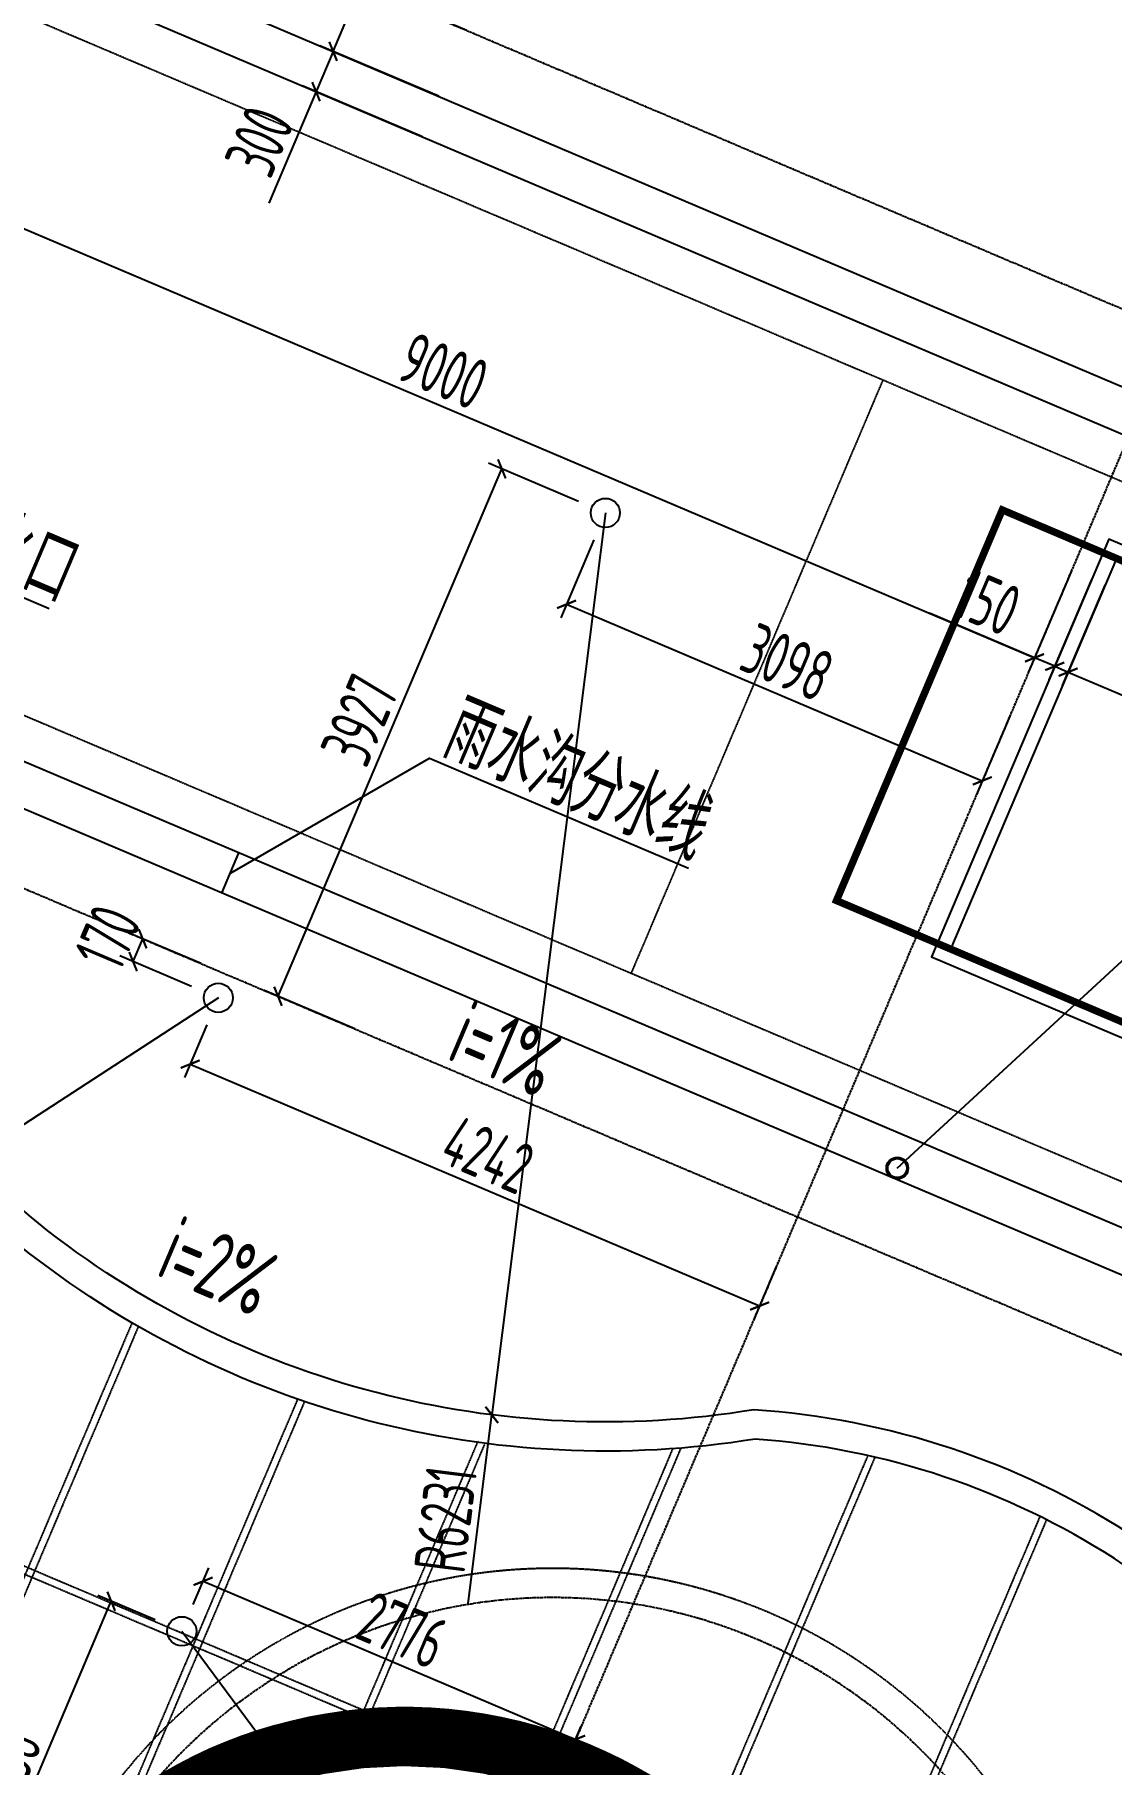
# Model space of a CAD drawing. Extents: x 11778731 to 12007717, y -6694179 to -6363962.
# Drawn here: x 11946519 to 11953905, y -6463721 to -6451864 of the extents above; entities that cross this region are included whole.
import ezdxf
from ezdxf.enums import TextEntityAlignment as Align

# ---------------------------------------------------------------- set-up
doc = ezdxf.new("R2010")
doc.units = 0
doc.header["$LTSCALE"] = 10
doc.header["$MEASUREMENT"] = 0
for name, pattern in [('A3-RG-axis-100$0$CENTER', [2, 1.25, -0.25, 0.25, -0.25]), ('A3-RI-3F$0$CENTER', [2, 1.25, -0.25, 0.25, -0.25]), ('A3-RI-3F$0$DASH', [0.35, 0.25, -0.1]), ('A3-RI-3F$0$DOTE', [2.42, 2, -0.2, 0.02, -0.2])]:
    doc.linetypes.add(name, pattern=pattern)
for name, color, linetype in [('A3-RB-3F-100$0$A-DIMS-100', 1, 'Continuous'), ('A3-RG-axis-100$0$A-GRID', 1, 'A3-RG-axis-100$0$CENTER'), ('A3-RI-3F$0$A-FLOR', 2, 'Continuous'), ('A3-RI-3F$0$A-GLAZ', 140, 'Continuous'), ('A3-RI-3F$0$A-GRID', 1, 'A3-RI-3F$0$CENTER'), ('A3-RI-3F$0$A-HATCH', 8, 'Continuous'), ('A3-RI-3F$0$A-HATH', 9, 'Continuous'), ('A3-RI-3F$0$A-ROOF-EDGE', 2, 'Continuous'), ('A3-RI-3F$0$A-WALL', 7, 'Continuous'), ('A3-RM-3F$0$0P-1', 191, 'Continuous'), ('A3-RM-3F$0$0P-FE-FH-V', 141, 'Continuous'), ('A3-SYMB-3F-100$0$A-SYMB', 4, 'Continuous'), ('A3-SYMB-3F-100$0$A-SYMB-AREA', 4, 'Continuous'), ('A3-SYMB-3F-100$0$A-SYMB-NAME', 4, 'Continuous'), ('A3-SYMB-3F-100$0$A-SYMB-NAME-E', 4, 'Continuous')]:
    doc.layers.add(name, color=color, linetype=linetype)
doc.styles.add('A3-RB-3F-100$0$XD2008', font='xd-hzs.shx', dxfattribs={"width": 0.7, "bigfont": 'xd-hztxt.shx'})
doc.styles.add('A3-SYMB-3F-100$0$ECADI', font='hzs.shx', dxfattribs={"width": 0.7, "bigfont": 'hztxt.shx'})
doc.dimstyles.new('A3-RB-3F-100$0$XD100', dxfattribs={"dimscale": 100, "dimtxt": 3.5, "dimasz": 1.5, "dimexe": 1, "dimexo": 2, "dimgap": 0.5, "dimtad": 1, "dimdec": 0, "dimdsep": 46, "dimtxsty": 'A3-RB-3F-100$0$XD2008', "dimcen": 2.5, "dimclrt": 4, "dimaunit": 1, "dimadec": 0, "dimazin": 0, "dimtfac": 1, "dimtdec": 0, "dimtix": 1, "dimtmove": 0, "dimatfit": 3, "dimfxl": 0, "dimtolj": 1, "dimtzin": 0, "dimarcsym": 0})
doc.dimstyles.new('A3-RB-3F-100$0$XD100$0', dxfattribs={"dimscale": 100, "dimtxt": 3.5, "dimasz": 1, "dimexe": 1, "dimexo": 2, "dimgap": 0.5, "dimtad": 1, "dimdec": 0, "dimdsep": 46, "dimtxsty": 'A3-RB-3F-100$0$XD2008', "dimblk1": 'A3-RB-3F-100$0$_ARCHTICK', "dimblk2": 'A3-RB-3F-100$0$_ARCHTICK', "dimsah": 1, "dimcen": 2.5, "dimclrt": 4, "dimaunit": 1, "dimadec": 0, "dimazin": 0, "dimtfac": 1, "dimtdec": 0, "dimtix": 1, "dimtmove": 0, "dimatfit": 3, "dimfxl": 0, "dimtolj": 1, "dimtzin": 0, "dimarcsym": 0})

# ---------------------------------------------------------------- blocks, each defined once
blk = doc.blocks.new('A3-RI-3F$0$TIANCHUANG2')
at = {"layer": 'A3-RI-3F$0$A-GLAZ', "linetype": 'A3-RI-3F$0$DASH'}
for p, q in [((11944618, -6466754), (11947188, -6460698)), ((11944664, -6466773), (11947234, -6460718)), ((11943682, -6461241), (11948666, -6463357)), ((11943702, -6461195), (11948769, -6463346)), ((11947191, -6463890), (11948326, -6461216)), ((11947237, -6463910), (11948372, -6461236)), ((11948781, -6463345), (11949561, -6461507)), ((11948837, -6463341), (11949607, -6461527)), ((11950076, -6463494), (11950898, -6461557)), ((11950122, -6463513), (11950954, -6461552)), ((11951170, -6464115), (11952236, -6461604)), ((11951216, -6464134), (11952285, -6461615)), ((11952230, -6464816), (11953416, -6462023)), ((11952276, -6464835), (11953462, -6462043))]:
    blk.add_line(p, q, dxfattribs=at)
blk = doc.blocks.new('A3-RI-3F')
at = {"layer": 'A3-RI-3F$0$A-FLOR', "linetype": 'A3-RI-3F$0$DASH', "const_width": 50}
blk.add_lwpolyline([(11977075, -6448936), (11977075, -6448936), (11971198, -6462780), (11953156, -6455122), (11952019, -6457800), (11961869, -6461981), (11950655, -6488400), (11923776, -6476990), (11934990, -6450572), (11944839, -6454753), (11945976, -6452074), (11937359, -6448416, 0.002105), (11935284, -6447090), (11932817, -6450984, 0.033355), (11899110, -6432654), (11899711, -6421202)], format="xyb", dxfattribs=at)
at = {"layer": 'A3-RI-3F$0$A-FLOR', "linetype": 'A3-RI-3F$0$DASH'}
blk.add_arc((11950072, -6466158), 3780, 294.9747, 148.7021, dxfattribs=at)
at = {"layer": 'A3-RI-3F$0$A-GRID', "linetype": 'A3-RI-3F$0$DOTE'}
blk.add_arc((11950072, -6466158), 3580, 294.9747, 139.0253, dxfattribs=at)
at = {"layer": 'A3-RI-3F$0$A-HATCH', "const_width": 400}
blk.add_lwpolyline([(11942926, -6469248, 0.267949), (11942958, -6469206, -0.014775), (11946708, -6464621, -1.230896), (11950410, -6469380, -0.080217), (11946126, -6470614, 0.014879), (11945635, -6470705, 0.072502)], format="xyb", close=True, dxfattribs=at)
at = {"layer": 'A3-RI-3F$0$A-HATH', "linetype": 'A3-RI-3F$0$DASH'}
blk.add_lwpolyline([(11904898, -6423676), (11904600, -6429360, -0.033317), (11938660, -6448425), (11946402, -6451711), (11970556, -6461964), (11976217, -6448626)], format="xyb", dxfattribs=at)
blk.add_lwpolyline([(11925756, -6476190), (11949855, -6486420), (11960084, -6462321), (11935985, -6452091)], close=True, dxfattribs=at)
blk.add_lwpolyline([(11950612, -6458300), (11952339, -6454232)], dxfattribs=at)
at = {"layer": 'A3-RI-3F$0$A-ROOF-EDGE'}
blk.add_line((11961869, -6461981), (11952802, -6458132), dxfattribs=at)
for points in [[(11977075, -6448936), (11977075, -6448936), (11971198, -6462780), (11953939, -6455454), (11952802, -6458132), (11961869, -6461981), (11950655, -6488400), (11923776, -6476990), (11934990, -6450572), (11944057, -6454420), (11945194, -6451742), (11937359, -6448416, 0.002105), (11935284, -6447090), (11932817, -6450984, 0.033355), (11899110, -6432654), (11899697, -6421468)], [(11971145, -6462649), (11953886, -6455323), (11952670, -6458185), (11961737, -6462034), (11950602, -6488268), (11923907, -6476937), (11935043, -6450703), (11944110, -6454552), (11945325, -6451689), (11937406, -6448327, 0.002183), (11935253, -6446952), (11932786, -6450846, 0.033209), (11899214, -6432592), (11899796, -6421473)], [(11931302, -6475752, 0.255244), (11936727, -6476336, -0.136877), (11938745, -6476092, -0.180604), (11940027, -6476807, -0.141562), (11940364, -6477554, 0.042993), (11940773, -6479317, 0.126539), (11941987, -6481230, 0.038962), (11943246, -6482239, 0.287529), (11948735, -6482446, 0.153575), (11950516, -6480510, 0.12992), (11951116, -6477224, 0.099645), (11950839, -6476247, -0.370364), (11951727, -6472525, 0.124779), (11955849, -6469352, 0.549501), (11951453, -6461290, -0.212668), (11946546, -6460012, -0.12988), (11945944, -6459200, 0.238102), (11940954, -6454798, 0.28217), (11935667, -6456402, 0.107538), (11934334, -6458773, 0.181558), (11934548, -6462247, -0.024125), (11935108, -6463681, -0.306887), (11934414, -6466177, -0.012186), (11931822, -6468270, 0.215956)], [(11931302, -6475752, 0.255244), (11936727, -6476336, -0.136877), (11938745, -6476092, -0.180604), (11940027, -6476807, -0.141562), (11940364, -6477554, 0.042993), (11940773, -6479317, 0.126539), (11941987, -6481230, 0.038962), (11943246, -6482239, 0.287529), (11948735, -6482446, 0.153575), (11950516, -6480510, 0.12992), (11951116, -6477224, 0.099645), (11950839, -6476247, -0.370364), (11951727, -6472525, 0.124779), (11955849, -6469352, 0.549501), (11951453, -6461290, -0.212668), (11946546, -6460012, -0.12988), (11945944, -6459200, 0.238102), (11940954, -6454798, 0.28217), (11935667, -6456402, 0.107538), (11934334, -6458773, 0.181558), (11934548, -6462247, -0.024125), (11935108, -6463681, -0.306887), (11934414, -6466177, -0.012186), (11931822, -6468270, 0.215956)], [(11931416, -6475588, 0.255244), (11936651, -6476151, -0.136877), (11938775, -6475894, -0.180604), (11940180, -6476677, -0.141562), (11940562, -6477526, 0.042993), (11940963, -6479255, 0.126539), (11942124, -6481084, 0.038962), (11943358, -6482073, 0.287529), (11948635, -6482272, 0.153575), (11950335, -6480425, 0.12992), (11950916, -6477239, 0.099645), (11950661, -6476339, -0.372403), (11951628, -6472350, 0.12491), (11955682, -6469241, 0.547091), (11951462, -6461491, -0.211709), (11946421, -6460168, -0.12988), (11945758, -6459275, 0.238102), (11940903, -6454991, 0.28217), (11935816, -6456535, 0.107538), (11934525, -6458832, 0.181558), (11934730, -6462165, -0.024125), (11935298, -6463617, -0.306887), (11934543, -6466329, -0.012216), (11931938, -6468434, 221.308572)]]:
    blk.add_lwpolyline(points, format="xyb", dxfattribs=at)
at = {"layer": 'A3-RI-3F$0$A-WALL'}
blk.add_lwpolyline([(11950496, -6469561, 1.230947), (11946556, -6464491)], format="xyb", dxfattribs=at)
at = {"layer": 'A3-RI-3F$0$A-GLAZ'}
blk.add_blockref('A3-RI-3F$0$TIANCHUANG2', (0, 0), dxfattribs=at)
blk = doc.blocks.new('A3-RG-axis-100')
at = {"layer": 'A3-RG-axis-100$0$A-GRID'}
for p, q in [((11966051.6, -6426277.4), (11939543.3, -6488727.1)), ((11937760.6, -6446859.4), (11980462.8, -6464985.4)), ((11935181.8, -6452934.6), (11977884, -6471060.6))]:
    blk.add_line(p, q, dxfattribs=at)
blk = doc.blocks.new('A3-SYMB-3F-100$0$ECADI-TAG-ROOM')
at = {"layer": 'A3-SYMB-3F-100$0$A-SYMB-AREA', "style": 'A3-SYMB-3F-100$0$ECADI', "width": 0.7}
blk.add_attdef('340M2', text='', height=2.5, dxfattribs=at).set_placement((7.17, -1.75), align=Align.MIDDLE_LEFT)
at = {"layer": 'A3-SYMB-3F-100$0$A-SYMB-NAME', "style": 'A3-SYMB-3F-100$0$ECADI', "width": 0.7}
blk.add_attdef('CHINESENAME', (-5.13, 0.09), '', height=4.5, dxfattribs=at)
at = {"layer": 'A3-SYMB-3F-100$0$A-SYMB-NAME-E', "style": 'A3-SYMB-3F-100$0$ECADI', "width": 0.7}
for tag, p in [('ENGLISHHIGH', (-5.13, 8.04)), ('ENGLISHLOW', (-5.13, 4.84))]:
    blk.add_attdef(tag, p, '', height=2.5, dxfattribs=at)
blk = doc.blocks.new('A3-SYMB-3F-100')
at = {"layer": 'A3-SYMB-3F-100$0$A-SYMB'}
for points in [[(11943231, -6455727), (11944598, -6454939), (11946620, -6455797)], [(11947863, -6457611), (11949229, -6456824), (11951005, -6457577)], [(11952436, -6459634), (11954153, -6458054), (11956176, -6458913)]]:
    blk.add_lwpolyline(points, dxfattribs=at)
for points in [[(11949283, -6458216, 0, 0, 0), (11950908, -6458906, 80, 0, 0), (11951184, -6459023, 0, 0, 0)], [(11947819, -6460023, 0, 0, 0), (11948410, -6458630, 80, 0, 0), (11948527, -6458354, 0, 0, 0)]]:
    blk.add_lwpolyline(points, format="xyseb", dxfattribs=at)
ref = blk.add_blockref('A3-SYMB-3F-100$0$ECADI-TAG-ROOM', (11945128, -6455129), dxfattribs=dict(at, xscale=99.99999999989046, yscale=100.0000000001164, rotation=337))
ref.add_attrib('CHINESENAME', '屋面雨水落水口', (11944660, -6454921), dxfattribs={"height": 450, "rotation": 337, "style": 'A3-SYMB-3F-100$0$ECADI', "width": 0.7})
ref = blk.add_blockref('A3-SYMB-3F-100$0$ECADI-TAG-ROOM', (11949760, -6457014), dxfattribs=dict(at, xscale=99.99999999989046, yscale=100.0000000001164, rotation=337))
ref.add_attrib('CHINESENAME', '雨水沟分水线', (11949292, -6456806), dxfattribs={"height": 450, "rotation": 337, "style": 'A3-SYMB-3F-100$0$ECADI', "width": 0.7})
ref = blk.add_blockref('A3-SYMB-3F-100$0$ECADI-TAG-ROOM', (11949798, -6459089), dxfattribs=dict(at, xscale=-99.99999999989045, yscale=100.0000000001164, rotation=336.9999999997605))
ref.add_attrib('CHINESENAME', 'i=1%', (11949334, -6458883), dxfattribs={"height": 450, "rotation": 337, "style": 'A3-SYMB-3F-100$0$ECADI', "width": 0.7})
ref = blk.add_blockref('A3-SYMB-3F-100$0$ECADI-TAG-ROOM', (11947991, -6460142), dxfattribs=dict(at, xscale=-99.99999999989046, yscale=100.0000000001165, rotation=156.9999999996914))
ref.add_attrib('CHINESENAME', 'i=2%', (11947340, -6460364), dxfattribs={"height": 450, "rotation": 337, "style": 'A3-SYMB-3F-100$0$ECADI', "width": 0.7})
blk = doc.blocks.new('A3-RB-3F-100$0$_ARCHTICK')
at = {"color": 0, "linetype": 'ByBlock', "const_width": 0.15}
blk.add_lwpolyline([(-0.5, -0.5), (0.5, 0.5)], dxfattribs=at)
blk = doc.blocks.new('*D622')
at = {"layer": 'A3-RB-3F-100$0$A-DIMS-100', "color": 0, "lineweight": -2}
for p, q in [((11945346, -6452024), (11945054, -6452711)), ((11945093, -6452619), (11953377, -6456136)), ((11953630, -6455540), (11953338, -6456228))]:
    blk.add_line(p, q, dxfattribs=at)
at = {"layer": 'A3-RB-3F-100$0$A-DIMS-100', "color": 0, "lineweight": -2, "xscale": 100, "yscale": 100, "zscale": 100}
for p, rotation in [((11945093, -6452619), 156.9999999999083), ((11953377, -6456136), 336.9999999999084)]:
    blk.add_blockref('A3-RB-3F-100$0$_ARCHTICK', p, dxfattribs=dict(at, rotation=rotation))
at = {"layer": 'A3-RB-3F-100$0$A-DIMS-100', "color": 4, "insert": (11949323, -6454170), "char_height": 350, "attachment_point": 5, "rotation": 337, "style": 'A3-RB-3F-100$0$XD2008'}
blk.add_mtext('\\A1;9000', dxfattribs=at)
blk = doc.blocks.new('*D623')
at = {"layer": 'A3-RB-3F-100$0$A-DIMS-100', "color": 0, "lineweight": -2}
for p, q in [((11953860, -6455638), (11953568, -6456326)), ((11953608, -6456234), (11961662, -6459652)), ((11961915, -6459057), (11961623, -6459745))]:
    blk.add_line(p, q, dxfattribs=at)
at = {"layer": 'A3-RB-3F-100$0$A-DIMS-100', "color": 0, "lineweight": -2, "xscale": 100, "yscale": 100, "zscale": 100}
for p, rotation in [((11953608, -6456234), 156.9999999998892), ((11961662, -6459652), 336.9999999998892)]:
    blk.add_blockref('A3-RB-3F-100$0$_ARCHTICK', p, dxfattribs=dict(at, rotation=rotation))
at = {"layer": 'A3-RB-3F-100$0$A-DIMS-100', "color": 4, "insert": (11957723, -6457736), "char_height": 350, "attachment_point": 5, "rotation": 337, "style": 'A3-RB-3F-100$0$XD2008'}
blk.add_mtext('\\A1;8750', dxfattribs=at)
blk = doc.blocks.new('*D702')
at = {"layer": 'A3-RB-3F-100$0$A-DIMS-100', "color": 0, "lineweight": -2}
for p, q in [((11953630, -6455540), (11953338, -6456228)), ((11953768, -6455599), (11953476, -6456287)), ((11953377, -6456136), (11952656, -6455830)), ((11953516, -6456194), (11953377, -6456136))]:
    blk.add_line(p, q, dxfattribs=at)
at = {"layer": 'A3-RB-3F-100$0$A-DIMS-100', "color": 0, "lineweight": -2, "xscale": 100, "yscale": 100, "zscale": 100}
for p, rotation in [((11953377, -6456136), 156.9999999973714), ((11953516, -6456194), 336.9999999973714)]:
    blk.add_blockref('A3-RB-3F-100$0$_ARCHTICK', p, dxfattribs=dict(at, rotation=rotation))
at = {"layer": 'A3-RB-3F-100$0$A-DIMS-100', "color": 4, "insert": (11953059, -6455756), "char_height": 350, "attachment_point": 5, "rotation": 337, "style": 'A3-RB-3F-100$0$XD2008'}
blk.add_mtext('\\A1;150', dxfattribs=at)
blk = doc.blocks.new('*D703')
at = {"layer": 'A3-RB-3F-100$0$A-DIMS-100', "color": 0, "lineweight": -2}
for p, q in [((11953768, -6455599), (11953476, -6456287)), ((11953860, -6455638), (11953568, -6456326)), ((11953516, -6456194), (11953423, -6456155)), ((11953516, -6456194), (11953608, -6456234)), ((11953608, -6456234), (11954421, -6456579))]:
    blk.add_line(p, q, dxfattribs=at)
at = {"layer": 'A3-RB-3F-100$0$A-DIMS-100', "color": 0, "lineweight": -2, "xscale": 100, "yscale": 100, "zscale": 100}
for p, rotation in [((11953516, -6456194), 336.9999999978328), ((11953608, -6456234), 156.9999999978328)]:
    blk.add_blockref('A3-RB-3F-100$0$_ARCHTICK', p, dxfattribs=dict(at, rotation=rotation))
at = {"layer": 'A3-RB-3F-100$0$A-DIMS-100', "color": 4, "insert": (11954194, -6456238), "char_height": 350, "attachment_point": 5, "rotation": 337, "style": 'A3-RB-3F-100$0$XD2008'}
blk.add_mtext('\\A1;100', dxfattribs=at)
blk = doc.blocks.new('*D731')
at = {"layer": 'A3-RB-3F-100$0$A-DIMS-100', "color": 0, "lineweight": -2}
for p, q in [((11947662, -6458232), (11947169, -6458023)), ((11947195, -6458218), (11947261, -6458062)), ((11947595, -6458388), (11947103, -6458179))]:
    blk.add_line(p, q, dxfattribs=at)
at = {"layer": 'A3-RB-3F-100$0$A-DIMS-100', "color": 0, "lineweight": -2, "xscale": 100, "yscale": 100, "zscale": 100}
for p, rotation in [((11947261, -6458062), 67.00000000044847), ((11947195, -6458218), 247.0000000004484)]:
    blk.add_blockref('A3-RB-3F-100$0$_ARCHTICK', p, dxfattribs=dict(at, rotation=rotation))
at = {"layer": 'A3-RB-3F-100$0$A-DIMS-100', "color": 4, "insert": (11947021, -6458052), "char_height": 350, "attachment_point": 5, "rotation": 67, "style": 'A3-RB-3F-100$0$XD2008'}
blk.add_mtext('\\A1;170', dxfattribs=at)
blk = doc.blocks.new('*D732')
at = {"layer": 'A3-RB-3F-100$0$A-DIMS-100', "color": 0, "lineweight": -2}
for p, q in [((11947701, -6458651), (11947548, -6459013)), ((11947587, -6458921), (11951492, -6460579)), ((11951606, -6460308), (11951453, -6460671))]:
    blk.add_line(p, q, dxfattribs=at)
at = {"layer": 'A3-RB-3F-100$0$A-DIMS-100', "color": 0, "lineweight": -2, "xscale": 100, "yscale": 100, "zscale": 100}
for p, rotation in [((11947587, -6458921), 156.9999999998929), ((11951492, -6460579), 336.9999999998929)]:
    blk.add_blockref('A3-RB-3F-100$0$_ARCHTICK', p, dxfattribs=dict(at, rotation=rotation))
at = {"layer": 'A3-RB-3F-100$0$A-DIMS-100', "color": 4, "insert": (11949627, -6459543), "char_height": 350, "attachment_point": 5, "rotation": 337, "style": 'A3-RB-3F-100$0$XD2008'}
blk.add_mtext('\\A1;4242', dxfattribs=at)
blk = doc.blocks.new('*D733')
at = {"layer": 'A3-RB-3F-100$0$A-DIMS-100', "color": 0, "lineweight": -2}
for p, q in [((11948189, -6458456), (11949724, -6454841)), ((11950250, -6455065), (11949632, -6454802)), ((11948715, -6458679), (11948097, -6458417))]:
    blk.add_line(p, q, dxfattribs=at)
at = {"layer": 'A3-RB-3F-100$0$A-DIMS-100', "color": 0, "lineweight": -2, "xscale": 100, "yscale": 100, "zscale": 100}
for p, rotation in [((11949724, -6454841), 66.99999999988457), ((11948189, -6458456), 246.9999999998846)]:
    blk.add_blockref('A3-RB-3F-100$0$_ARCHTICK', p, dxfattribs=dict(at, rotation=rotation))
at = {"layer": 'A3-RB-3F-100$0$A-DIMS-100', "color": 4, "insert": (11948749, -6456561), "char_height": 350, "attachment_point": 5, "rotation": 67, "style": 'A3-RB-3F-100$0$XD2008'}
blk.add_mtext('\\A1;3927', dxfattribs=at)
blk = doc.blocks.new('*D741')
at = {"layer": 'A3-RB-3F-100$0$A-DIMS-100', "color": 0, "lineweight": -2}
for p, q in [((11950356, -6455327), (11950129, -6455861)), ((11950168, -6455769), (11953019, -6456979)), ((11953207, -6456537), (11952980, -6457072))]:
    blk.add_line(p, q, dxfattribs=at)
at = {"layer": 'A3-RB-3F-100$0$A-DIMS-100', "color": 0, "lineweight": -2, "xscale": 100, "yscale": 100, "zscale": 100}
for p, rotation in [((11950168, -6455769), 156.9999999998812), ((11953019, -6456979), 336.9999999998812)]:
    blk.add_blockref('A3-RB-3F-100$0$_ARCHTICK', p, dxfattribs=dict(at, rotation=rotation))
at = {"layer": 'A3-RB-3F-100$0$A-DIMS-100', "color": 4, "insert": (11951682, -6456167), "char_height": 350, "attachment_point": 5, "rotation": 337, "style": 'A3-RB-3F-100$0$XD2008'}
blk.add_mtext('\\A1;3098', dxfattribs=at)
blk = doc.blocks.new('*D744')
at = {"layer": 'A3-RB-3F-100$0$A-DIMS-100', "color": 0, "lineweight": -2}
for p, q in [((11947608, -6462624), (11947714, -6462374)), ((11947675, -6462466), (11950230, -6463550)), ((11950163, -6463709), (11950269, -6463458))]:
    blk.add_line(p, q, dxfattribs=at)
at = {"layer": 'A3-RB-3F-100$0$A-DIMS-100', "color": 0, "lineweight": -2, "xscale": 100, "yscale": 100, "zscale": 100}
for p, rotation in [((11947675, -6462466), 156.9999999998825), ((11950230, -6463550), 336.9999999998826)]:
    blk.add_blockref('A3-RB-3F-100$0$_ARCHTICK', p, dxfattribs=dict(at, rotation=rotation))
at = {"layer": 'A3-RB-3F-100$0$A-DIMS-100', "color": 4, "insert": (11949041, -6462801), "char_height": 350, "attachment_point": 5, "rotation": 337, "style": 'A3-RB-3F-100$0$XD2008'}
blk.add_mtext('\\A1;2776', dxfattribs=at)
blk = doc.blocks.new('*D745')
at = {"layer": 'A3-RB-3F-100$0$A-DIMS-100', "color": 0, "lineweight": -2}
for p, q in [((11947346, -6462730), (11946953, -6462564)), ((11945977, -6465121), (11947045, -6462603)), ((11946277, -6465249), (11945884, -6465082))]:
    blk.add_line(p, q, dxfattribs=at)
at = {"layer": 'A3-RB-3F-100$0$A-DIMS-100', "color": 0, "lineweight": -2, "xscale": 100, "yscale": 100, "zscale": 100}
for p, rotation in [((11947045, -6462603), 66.99999999988354), ((11945977, -6465121), 246.9999999998836)]:
    blk.add_blockref('A3-RB-3F-100$0$_ARCHTICK', p, dxfattribs=dict(at, rotation=rotation))
at = {"layer": 'A3-RB-3F-100$0$A-DIMS-100', "color": 4, "insert": (11946304, -6463774), "char_height": 350, "attachment_point": 5, "rotation": 67, "style": 'A3-RB-3F-100$0$XD2008'}
blk.add_mtext('\\A1;2736', dxfattribs=at)
blk = doc.blocks.new('*D767')
at = {"layer": 'A3-RB-3F-100$0$A-DIMS-100', "color": 0, "lineweight": -2}
for p in [(11947780, -6458467), (11944981, -6460288)]:
    blk.add_line(p, (11946122, -6459545), dxfattribs=at)
at = {"layer": 'A3-RB-3F-100$0$A-DIMS-100', "color": 0, "lineweight": -2, "xscale": 100, "yscale": 100, "zscale": 100, "rotation": 33.05789434138737}
blk.add_blockref('A3-RB-3F-100$0$_ARCHTICK', (11946122, -6459545), dxfattribs=at)
at = {"layer": 'A3-RB-3F-100$0$A-DIMS-100', "color": 4, "insert": (11945345, -6459782), "char_height": 350, "attachment_point": 5, "rotation": 33.0579, "style": 'A3-RB-3F-100$0$XD2008'}
blk.add_mtext('\\A1;R1977', dxfattribs=at)
blk = doc.blocks.new('*D768')
at = {"layer": 'A3-RB-3F-100$0$A-DIMS-100', "color": 0, "lineweight": -2}
for p in [(11950434, -6455143), (11949493, -6462618)]:
    blk.add_line(p, (11949655, -6461325), dxfattribs=at)
at = {"layer": 'A3-RB-3F-100$0$A-DIMS-100', "color": 0, "lineweight": -2, "xscale": 100, "yscale": 100, "zscale": 100, "rotation": 82.8230061952064}
blk.add_blockref('A3-RB-3F-100$0$_ARCHTICK', (11949655, -6461325), dxfattribs=at)
at = {"layer": 'A3-RB-3F-100$0$A-DIMS-100', "color": 4, "insert": (11949338, -6462042), "char_height": 350, "attachment_point": 5, "rotation": 82.823, "style": 'A3-RB-3F-100$0$XD2008'}
blk.add_mtext('\\A1;R6231', dxfattribs=at)
blk = doc.blocks.new('*D769')
at = {"layer": 'A3-RB-3F-100$0$A-DIMS-100', "color": 0, "lineweight": -2}
for p in [(11956013, -6461973), (11951091, -6466717)]:
    blk.add_line(p, (11955007, -6462942), dxfattribs=at)
at = {"layer": 'A3-RB-3F-100$0$A-DIMS-100', "color": 0, "lineweight": -2, "xscale": 100, "yscale": 100, "zscale": 100, "rotation": 223.9459015008137}
blk.add_blockref('A3-RB-3F-100$0$_ARCHTICK', (11955007, -6462942), dxfattribs=at)
at = {"layer": 'A3-RB-3F-100$0$A-DIMS-100', "color": 4, "insert": (11955426, -6462226), "char_height": 350, "attachment_point": 5, "rotation": 43.9459, "style": 'A3-RB-3F-100$0$XD2008'}
blk.add_mtext('\\A1;R5439', dxfattribs=at)
blk = doc.blocks.new('*D770')
at = {"layer": 'A3-RB-3F-100$0$A-DIMS-100', "color": 0, "lineweight": -2}
for p in [(11947530, -6462809), (11956214, -6474526)]:
    blk.add_line(p, (11953832, -6471312), dxfattribs=at)
at = {"layer": 'A3-RB-3F-100$0$A-DIMS-100', "color": 0, "lineweight": -2, "xscale": 100, "yscale": 100, "zscale": 100, "rotation": 126.5452854252817}
blk.add_blockref('A3-RB-3F-100$0$_ARCHTICK', (11953832, -6471312), dxfattribs=at)
at = {"layer": 'A3-RB-3F-100$0$A-DIMS-100', "color": 4, "insert": (11955980, -6473832), "char_height": 350, "attachment_point": 5, "rotation": 306.5453, "style": 'A3-RB-3F-100$0$XD2008'}
blk.add_mtext('\\A1;R10585', dxfattribs=at)
blk = doc.blocks.new('*D809')
at = {"layer": 'A3-RB-3F-100$0$A-DIMS-100', "color": 0, "lineweight": -2}
for p, q in [((11948567, -6451979), (11948450, -6452255)), ((11949293, -6452287), (11948475, -6451940)), ((11948450, -6452255), (11948125, -6453019)), ((11949176, -6452563), (11948358, -6452216))]:
    blk.add_line(p, q, dxfattribs=at)
at = {"layer": 'A3-RB-3F-100$0$A-DIMS-100', "color": 0, "lineweight": -2, "xscale": 100, "yscale": 100, "zscale": 100}
for p, rotation in [((11948567, -6451979), 66.99999999988026), ((11948450, -6452255), 246.9999999998803)]:
    blk.add_blockref('A3-RB-3F-100$0$_ARCHTICK', p, dxfattribs=dict(at, rotation=rotation))
at = {"layer": 'A3-RB-3F-100$0$A-DIMS-100', "color": 4, "insert": (11948061, -6452595), "char_height": 350, "attachment_point": 5, "rotation": 67, "style": 'A3-RB-3F-100$0$XD2008'}
blk.add_mtext('\\A1;300', dxfattribs=at)
blk = doc.blocks.new('*D810')
at = {"layer": 'A3-RB-3F-100$0$A-DIMS-100', "color": 0, "lineweight": -2}
for p, q in [((11948758, -6451528), (11949083, -6450764)), ((11948567, -6451979), (11948758, -6451528)), ((11949484, -6451836), (11948666, -6451489)), ((11949293, -6452287), (11948475, -6451940))]:
    blk.add_line(p, q, dxfattribs=at)
at = {"layer": 'A3-RB-3F-100$0$A-DIMS-100', "color": 0, "lineweight": -2, "xscale": 100, "yscale": 100, "zscale": 100}
for p, rotation in [((11948758, -6451528), 66.99999999997104), ((11948567, -6451979), 246.999999999971)]:
    blk.add_blockref('A3-RB-3F-100$0$_ARCHTICK', p, dxfattribs=dict(at, rotation=rotation))
at = {"layer": 'A3-RB-3F-100$0$A-DIMS-100', "color": 4, "insert": (11948733, -6451012), "char_height": 350, "attachment_point": 5, "rotation": 67, "style": 'A3-RB-3F-100$0$XD2008'}
blk.add_mtext('\\A1;490', dxfattribs=at)
blk = doc.blocks.new('A3-RM-3F$0$DFA')
at = {"layer": 'A3-RM-3F$0$0P-FE-FH-V'}
for radius in [75, 65]:
    blk.add_circle((0, 0), radius, dxfattribs=at)
blk = doc.blocks.new('A3-RM-3F')
at = {"layer": 'A3-RM-3F$0$0P-1'}
for p, q in [((11959704, -6462474), (11934574, -6451808)), ((11959310, -6462633), (11934457, -6452084)), ((11947804, -6457749), (11947921, -6457473))]:
    blk.add_line(p, q, dxfattribs=at)
for points in [[(11905192, -6423801), (11904910, -6429175, -0.033124), (11938801, -6448159), (11947301, -6451767), (11970397, -6461571), (11975941, -6448509)], [(11905486, -6423926), (11905220, -6428991, -0.03293), (11938943, -6447894), (11947419, -6451491), (11970238, -6461178), (11975665, -6448392)]]:
    blk.add_lwpolyline(points, format="xyb", dxfattribs=at)
blk.add_blockref('A3-RM-3F$0$DFA', (11952436, -6459634), dxfattribs=at)
blk = doc.blocks.new('A3-RB-3F-100')
at = {"layer": 'A3-RB-3F-100$0$A-DIMS-100'}
for centre in [(11950433.9, -6455142.8), (11947779.6, -6458466.6), (11947529.8, -6462808.6)]:
    blk.add_circle(centre, 100, dxfattribs=at)
for base, p1, p2, angle, picture, middle in [((11948758.2, -6451527.6), (11949476.9, -6452365), (11949668.4, -6451914), 67, '*D810', (11948939.9, -6451099.6)), ((11948566.8, -6451978.7), (11949359.7, -6452641.2), (11949476.9, -6452365), 67, '*D809', (11948267.9, -6452682.9)), ((11953515.5, -6456194.5), (11953708.4, -6455356.2), (11953846.5, -6455414.8), 337, '*D702', (11952970.9, -6455963.3)), ((11953607.6, -6456233.6), (11953846.5, -6455414.8), (11953938.5, -6455453.8), 337, '*D703', (11954106.2, -6456445.2)), ((11947261.1, -6458062), (11947779.6, -6458466.6), (11947845.9, -6458310.2), 67, '*D731', (11947227.9, -6458140.1))]:
    dim = blk.add_linear_dim(base=base, p1=p1, p2=p2, angle=angle, dimstyle='A3-RB-3F-100$0$XD100$0', dxfattribs=at)
    dim.commit()
    dim.dimension.update_dxf_attribs({"geometry": picture, "text_midpoint": middle, "dimtype": 129})
for p1, p2, distance, picture, middle in [((11945423.9, -6451839.6), (11953708.4, -6455356.2), -847.1, '*D622', (11949323.1, -6454170.5)), ((11948899.5, -6458757.5), (11950433.9, -6455142.8), 771.4, '*D733', (11948749.5, -6456560.8)), ((11950433.9, -6455142.8), (11953285.2, -6456353.1), -680.4, '*D741', (11951681.6, -6456167.2)), ((11953938.5, -6455453.8), (11961993, -6458872.7), -847.1, '*D623', (11957722.7, -6457735.9)), ((11947779.6, -6458466.6), (11951684.5, -6460124.1), -493.8, '*D732', (11949627, -6459542.8)), ((11947529.8, -6462808.6), (11950084.7, -6463893.1), 372.4, '*D744', (11949040.7, -6462800.9)), ((11946460.8, -6465326.8), (11947529.8, -6462808.6), 526.1, '*D745', (11946303.9, -6463774.2))]:
    dim = blk.add_aligned_dim(p1=p1, p2=p2, distance=distance, dimstyle='A3-RB-3F-100$0$XD100$0', dxfattribs=at)
    dim.commit()
    dim.dimension.update_dxf_attribs({"geometry": picture, "text_midpoint": middle})
for center, mpoint, picture, middle in [((11950433.9, -6455142.8), (11949655.4, -6461324.7), '*D768', (11949338.3, -6462042.4)), ((11947779.6, -6458466.6), (11946122.5, -6459545.1), '*D767', (11945345.3, -6459782.4)), ((11951090.8, -6466717), (11955007.2, -6462942.1), '*D769', (11955425.8, -6462226.1))]:
    dim = blk.add_radius_dim(center=center, mpoint=mpoint, dimstyle='A3-RB-3F-100$0$XD100', override={"dimasz": 1, "dimblk1": 'A3-RB-3F-100$0$_ARCHTICK', "dimblk2": 'A3-RB-3F-100$0$_ARCHTICK', "dimsah": 1}, dxfattribs=at)
    dim.commit()
    dim.dimension.update_dxf_attribs({"geometry": picture, "text_midpoint": middle})
dim = blk.add_radius_dim(center=(11947529.8, -6462808.6), mpoint=(11953832.4, -6471312.1), dimstyle='A3-RB-3F-100$0$XD100', override={"dimasz": 1, "dimblk1": 'A3-RB-3F-100$0$_ARCHTICK', "dimblk2": 'A3-RB-3F-100$0$_ARCHTICK', "dimsah": 1}, dxfattribs=at)
dim.commit()
dim.dimension.update_dxf_attribs({"geometry": '*D770', "text_midpoint": (11955799.2, -6473965.6), "dimtype": 132})

msp = doc.modelspace()

# ---------------------------------------------------------------- block references
for name in ['A3-RG-axis-100', 'A3-RB-3F-100', 'A3-RI-3F', 'A3-RI-3F', 'A3-RI-3F', 'A3-SYMB-3F-100', 'A3-SYMB-3F-100', 'A3-RM-3F']:
    msp.add_blockref(name, (0, 0))

doc.saveas('drawing.dxf')
